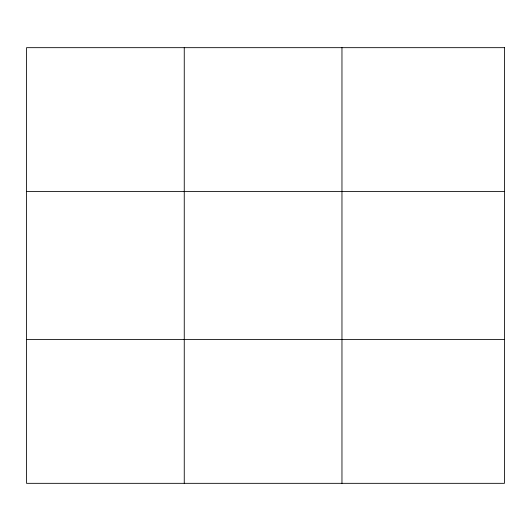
<?xml version="1.0" encoding="UTF-8"?>
<svg xmlns="http://www.w3.org/2000/svg" width="531" height="531" viewBox="0 0 531 531"><rect width="100%" height="100%" fill="white"/><g stroke="black" fill="none" stroke-linecap="round" stroke-linejoin="round"><path stroke-width="0.8" d="M184.257 47.671L184.257 483.329M341.964 47.671L341.964 483.329M26.55 191.439L504.45 191.439M26.55 339.561L504.45 339.561M504.45 47.671L504.45 483.329L26.55 483.329L26.55 47.671L504.45 47.671"/></g></svg>
